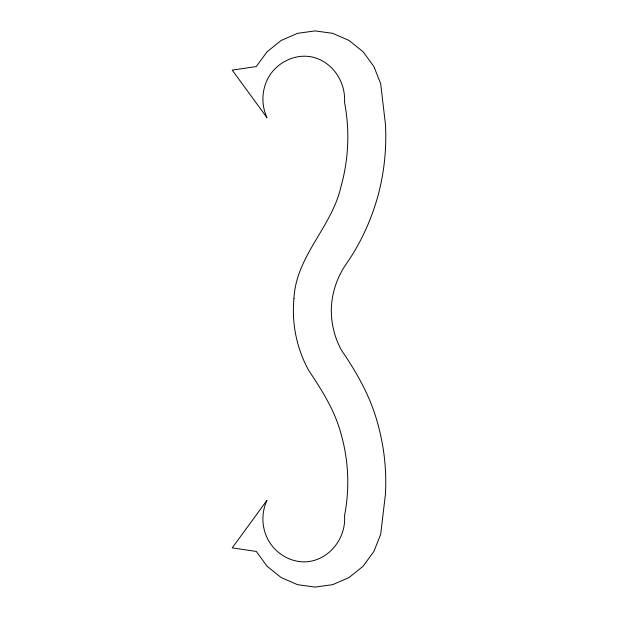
<?xml version="1.0" encoding="UTF-8"?>
<svg xmlns="http://www.w3.org/2000/svg" width="618" height="618" viewBox="0 0 618 618"><rect width="100%" height="100%" fill="white"/><g stroke="black" fill="none" stroke-linecap="round" stroke-linejoin="round"><path stroke-width="0.93" d="M293.952 298.533C291.565 323.206 296.64 348.49 308.598 370.228C321.692 389.958 334.67 410.197 340.866 433.334A175.025 175.025 0 0 1 344.504 515.791C346.304 537.954 329.394 559.978 306.806 561.762C288.336 563.083 270.993 550.476 265.199 533.125A44.851 44.851 0 0 1 266.961 500.341L232.229 547.872L256.277 551.449L267.069 566.212L281.136 577.544L297.513 584.667L315.087 587.1L332.669 584.667L349.046 577.544L363.114 566.212L373.905 551.449L380.688 534.246L385.4 494.601A216.756 216.756 0 0 0 377.189 421.708C369.997 395.721 356.501 372.237 341.414 350.12C334.879 338.2 331.441 324.689 331.318 311.101C331.318 294.114 336.802 277.327 346.598 263.461C360.356 243.585 370.615 221.383 377.312 198.169A225.794 225.794 0 0 0 385.408 124.056L380.688 83.754L373.905 66.551L363.114 51.788L349.046 40.456L332.669 33.333L315.087 30.9L297.513 33.333L281.136 40.456L267.069 51.788L256.277 66.551L232.229 70.128L266.968 117.659A44.851 44.851 0 0 1 265.207 84.875C271.843 63.816 296.231 50.63 317.25 58.517C334.763 65.16 345.725 83.724 344.52 102.209A184.056 184.056 0 0 1 340.912 186.837C331.905 227.084 295.976 256.068 293.952 298.533"/></g></svg>
